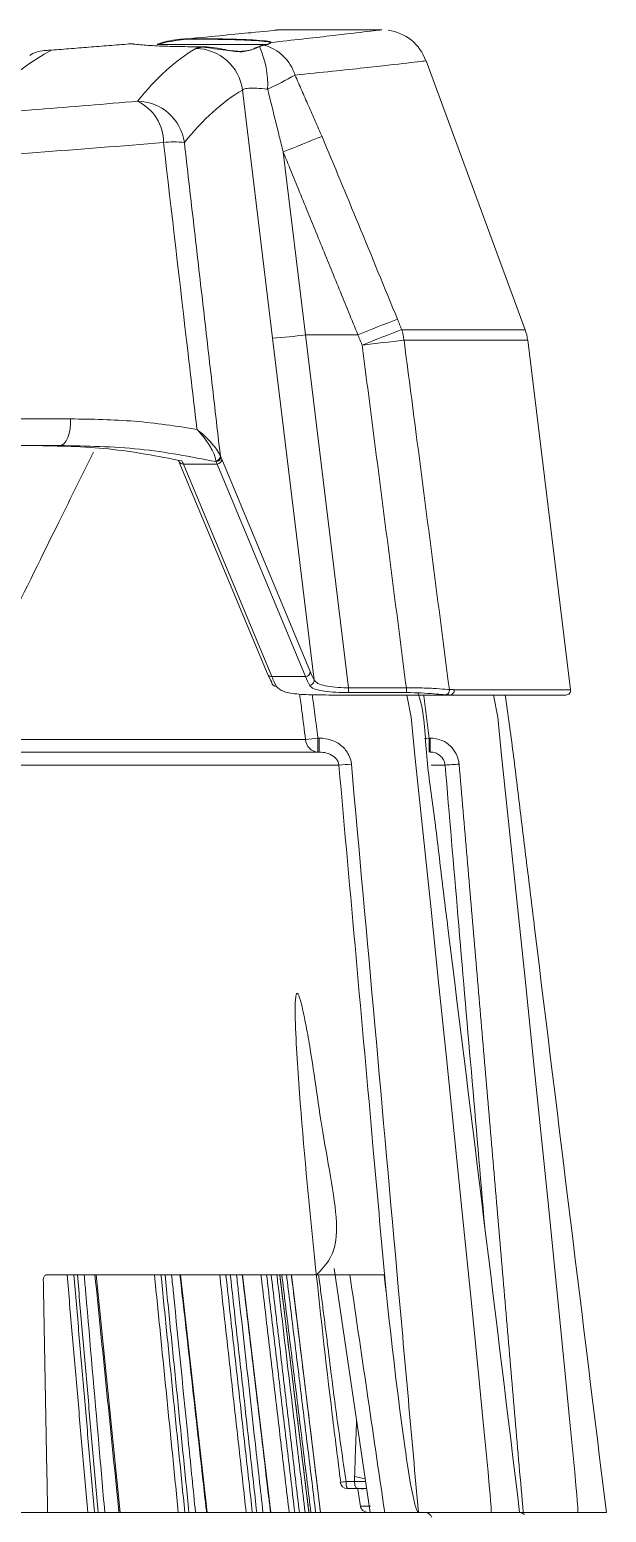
# Model space of a CAD drawing. Extents: x 2 to 136, y 1 to 99.
# Drawn here: x 58.461 to 59.675, y 96.263 to 99.383 of the extents above; entities that cross this region are included whole.
import ezdxf

# ---------------------------------------------------------------- set-up
doc = ezdxf.new("R2010")
doc.units = 0
doc.header["$MEASUREMENT"] = 0
doc.linetypes.add('SLD-Solid', pattern=[0])
doc.layers.add('OBJECT', color=7, linetype='CONTINUOUS')

msp = doc.modelspace()

# ---------------------------------------------------------------- linework, layer by layer
at = {"layer": 'OBJECT', "linetype": 'SLD-Solid', "lineweight": 15}
for p, q in [((59.2019, 99.3832), (58.9819, 99.3832)), ((58.6796, 99.3531), (58.6794, 99.3532)), ((58.6796, 99.3531), (58.6795, 99.3532)), ((58.9528, 99.3522), (58.7306, 99.3522)), ((58.7307, 99.3522), (58.962, 99.3522)), ((58.9639, 99.3531), (58.9638, 99.3531)), ((58.8259, 99.3475), (58.8259, 99.3475)), ((59.5043, 98.752), (59.296, 99.3181)), ((58.9729, 98.7339), (58.9094, 99.2564)), ((58.9951, 99.1259), (59.0419, 98.7412)), ((59.0603, 98.0147), (58.9729, 98.7339)), ((59.0419, 98.7412), (59.1322, 97.9983)), ((59.0419, 98.7412), (59.1524, 98.7412)), ((59.2446, 98.752), (59.5043, 98.752)), ((59.5097, 98.7297), (59.2494, 98.7297)), ((59.6, 97.9944), (59.5097, 98.7297)), ((55.8463, 98.5643), (58.5474, 98.5643)), ((58.5242, 98.5082), (55.8695, 98.5082)), ((58.4692, 98.5082), (58.3301, 98.5082)), ((58.7757, 98.4746), (58.9618, 98.0275)), ((58.8658, 98.4797), (59.052, 98.0326)), ((58.856, 98.4693), (58.7849, 98.4693)), ((58.7849, 98.4693), (58.9711, 98.0221)), ((59.0421, 98.0221), (58.856, 98.4693)), ((58.9711, 98.0221), (59.0421, 98.0221)), ((59.3459, 97.9832), (59.1251, 97.9832)), ((59.1322, 97.9883), (59.1322, 97.9983)), ((59.1322, 97.9983), (59.2543, 97.9983)), ((59.2543, 97.9883), (59.1322, 97.9883)), ((59.2543, 97.9883), (59.2543, 97.9983)), ((59.355, 97.9832), (59.3265, 97.9832)), ((59.5901, 97.9832), (59.3459, 97.9832)), ((59.3549, 97.9944), (59.6, 97.9944)), ((59.5195, 97.9832), (59.4671, 97.9832)), ((58.2971, 97.8895), (59.0422, 97.8895)), ((59.0683, 97.8927), (59.0711, 97.8927)), ((59.0683, 97.8927), (59.0683, 97.8632)), ((59.0711, 97.8632), (59.0711, 97.8927)), ((59.3021, 97.8927), (59.3046, 97.8927)), ((59.3021, 97.8927), (59.3021, 97.8632)), ((59.3046, 97.8927), (59.3046, 97.8632)), ((58.2564, 97.8632), (59.0711, 97.8632)), ((59.1123, 97.8358), (58.2712, 97.8358)), ((59.3358, 97.8358), (59.3062, 97.8358)), ((58.4979, 96.7632), (59.2076, 96.7632)), ((58.6517, 96.2632), (58.6011, 96.7632)), ((58.8351, 96.2632), (58.7791, 96.7632)), ((58.969, 96.2632), (58.9094, 96.7632)), ((59.0493, 96.2632), (58.9879, 96.7632)), ((59.0738, 96.2632), (59.0124, 96.7632)), ((59.1022, 96.776), (59.178, 96.2631)), ((59.1275, 96.3279), (59.1453, 96.3279)), ((59.1685, 96.3279), (59.1453, 96.3279)), ((59.1676, 96.334), (59.1455, 96.3389)), ((59.17, 96.3132), (59.1301, 96.3132)), ((58.4992, 96.2632), (58.1969, 96.2632)), ((58.4992, 96.2632), (59.2476, 96.2632)), ((59.1575, 96.2764), (59.179, 96.2764)), ((59.2476, 96.2632), (59.2797, 96.2632)), ((59.2797, 96.2632), (59.4328, 96.2632)), ((59.5002, 96.2632), (59.6153, 96.2632))]:
    msp.add_line(p, q, dxfattribs=at)
at = {"layer": 'OBJECT', "linetype": 'SLD-Solid', "lineweight": 15, "flags": 128}
for points in [[(58.6792, 99.3532), (58.6794, 99.3532), (58.6794, 99.3532)], [(58.9638, 99.3531), (58.9641, 99.3532), (58.9643, 99.3531)], [(58.9639, 99.3531), (58.9642, 99.3532), (58.9644, 99.3532)], [(58.5242, 98.5082), (58.5291, 98.5093), (58.5338, 98.5126), (58.538, 98.5179), (58.5417, 98.5251), (58.5446, 98.5337), (58.5465, 98.5434), (58.5475, 98.5537), (58.5474, 98.5643)], [(58.7757, 98.4746), (58.7753, 98.4756), (58.7751, 98.477)], [(59.2554, 97.9832), (59.2641, 97.9363), (59.2724, 97.856), (59.3058, 97.5378), (59.3223, 97.3787), (59.3388, 97.2196), (59.3714, 96.9014), (59.3929, 96.6892), (59.407, 96.5475), (59.4163, 96.453), (59.4223, 96.3899), (59.4262, 96.3478), (59.4288, 96.3197), (59.4304, 96.301), (59.4314, 96.2884), (59.4321, 96.2801), (59.4325, 96.2745), (59.4327, 96.2707), (59.4329, 96.2682), (59.4329, 96.2666), (59.433, 96.2654), (59.433, 96.2647), (59.433, 96.2642), (59.433, 96.2639), (59.4329, 96.2636), (59.4329, 96.2635), (59.4329, 96.2634), (59.4329, 96.2633), (59.4329, 96.2633), (59.4329, 96.2632), (59.4328, 96.2632), (59.4328, 96.2632), (59.4328, 96.2632), (59.4328, 96.2632), (59.4328, 96.2632)], [(59.4379, 97.9832), (59.4466, 97.9363), (59.4549, 97.856), (59.4882, 97.5378), (59.5048, 97.3787), (59.5212, 97.2196), (59.5539, 96.9014), (59.5754, 96.6892), (59.5895, 96.5475), (59.5987, 96.453), (59.6048, 96.3899), (59.6087, 96.3478), (59.6112, 96.3197), (59.6129, 96.301), (59.6139, 96.2884), (59.6146, 96.2801), (59.615, 96.2745), (59.6152, 96.2707), (59.6153, 96.2682), (59.6154, 96.2666), (59.6154, 96.2654), (59.6154, 96.2647), (59.6154, 96.2642), (59.6154, 96.2639), (59.6154, 96.2636), (59.6154, 96.2635), (59.6154, 96.2634), (59.6154, 96.2633), (59.6153, 96.2633), (59.6153, 96.2632), (59.6153, 96.2632), (59.6153, 96.2632), (59.6153, 96.2632), (59.6153, 96.2632), (59.6153, 96.2632)], [(59.2923, 97.8915), (59.297, 97.892), (59.3021, 97.8927)]]:
    msp.add_lwpolyline(points, dxfattribs=at)
at = {"layer": 'OBJECT', "linetype": 'SLD-Solid', "lineweight": 15}
for centre, radius, start, end in [((59.2039, 99.2861), 0.0967, 19.1804, 82.7447), ((58.7297, 99.3522), 0.000833, 355.0214, 99.4126), ((58.7299, 99.3523), 0.000841, 354.4319, 98.7727), ((58.9448, 99.3476), 0.000683, 74.4783, 138.0225), ((58.7643, 99.2666), 0.1982, 357.468, 24.3321), ((58.9292, 99.2593), 0.0952, 17.4609, 74.6528), ((58.9699, 99.3555), 0.001, 90.0045, 149.9274), ((58.8098, 99.2435), 0.1004, 7.3422, 89.3784), ((58.6304, 99.9657), 0.7818, 295.1279, 299.8861), ((58.6475, 99.1465), 0.0955, 359.6108, 64.5899), ((58.687, 99.1318), 0.101, 8.0048, 89.1329), ((58.765, 98.9699), 0.1773, 82.8777, 97.1223), ((60.314, 95.9549), 3.4344, 111.1139, 112.5836), ((60.4064, 95.6803), 3.3078, 110.7288, 112.2781), ((58.8698, 100.0351), 1.3053, 274.5282, 277.5724), ((60.4125, 95.6629), 3.3026, 110.7097, 112.2626), ((59.5822, 95.5457), 3.2013, 95.9667, 97.5543), ((59.1394, 98.7178), 0.1106, 6.19, 18.0447), ((59.4104, 98.7175), 0.1, 7, 20.2), ((58.784, 98.4783), 0.00909, 203.806, 275.749), ((58.8527, 98.4866), 0.0102, 274.7495, 0.6571), ((58.8534, 98.4845), 0.0102, 272.0663, 1.8106), ((58.8556, 98.4795), 0.0102, 272.0931, 1.2305), ((58.9702, 98.0312), 0.0091, 203.8146, 275.7458), ((58.9802, 98.0107), 0.00933, 185.5149, 273.462), ((59.0418, 98.0323), 0.0102, 272.0898, 1.2339), ((59.0501, 98.0141), 0.0102, 271.9023, 3.3779), ((59.3351, 97.9934), 0.00985, 275.1227, 8.1595), ((59.3453, 97.9928), 0.00967, 273.7211, 9.3464), ((59.5901, 97.9932), 0.01, 270, 7), ((58.9373, 98.8718), 0.9879, 276.0978, 277.6193), ((59.07, 97.8909), 0.0278, 182.833, 266.5145), ((59.0484, 98.8085), 0.9748, 273.7586, 275.3127), ((59.3068, 98.4511), 0.616, 272.6911, 275.4359), ((59.2093, 95.6719), 0.6611, 97.11, 98.1854), ((59.1301, 96.3282), 0.015, 187.3293, 270), ((59.1508, 96.3244), 0.0235, 171.3759, 208.4729), ((59.2929, 96.2479), 0.0154, 16.2875, 82.8344), ((59.4889, 96.2382), 0.025, 56.0461, 89.9986)]:
    msp.add_arc(centre, radius, start, end, dxfattribs=at)
for centre, major_axis, ratio, start_param, end_param in [((56.5245, 82.0062), (2.1689, 17.375), 0.120232, 0.085393, 0.139261), ((61.0858, 82.0062), (-2.1689, 17.375), 0.120232, 0.052189, 0.116637), ((61.1843, 82.0184), (-2.1692, 17.275), 0.120906, 0.052015, 0.116463), ((58.8189, 98.0082), (-0.0641, 0.4999), 0.123247, 5.870154, 5.906052), ((58.8998, 98.0094), (-0.064, 0.5099), 0.120906, 5.870767, 5.897816), ((58.8899, 98.0082), (-0.0641, 0.4999), 0.123247, 5.870154, 5.897203), ((58.9286, 98.482), (-0.0615, 0.4899), 0.120906, 2.729175, 2.855638), ((58.9385, 98.4832), (-0.0615, 0.4999), 0.118561, 2.729775, 2.856239), ((59.0095, 98.4832), (-0.0615, 0.4999), 0.118561, 2.729775, 2.838034), ((59.0194, 98.4844), (-0.0615, 0.4899), 0.120906, 2.729175, 2.837434)]:
    msp.add_ellipse(centre, major_axis=major_axis, ratio=ratio, start_param=start_param, end_param=end_param, dxfattribs=at)
for points, knots in [([(58.982, 99.3826), (58.983, 99.3827), (58.9858, 99.383), (58.9414, 99.3784), (58.8734, 99.3717), (58.8196, 99.3666), (58.7925, 99.3641)], [0, 0, 0, 0, 0.193663, 0.554285, 0.775899, 1, 1, 1, 1]), ([(58.9699, 99.3565), (59.0139, 99.3613), (59.1032, 99.3712), (59.1681, 99.379), (59.1956, 99.3824), (59.2045, 99.3834), (59.202, 99.3831), (59.2019, 99.3831)], [0, 0, 0, 0, 0.316606, 0.640767, 0.814976, 0.989185, 1, 1, 1, 1]), ([(58.8259, 99.3475), (58.8088, 99.3475), (58.7748, 99.3476), (58.7287, 99.3491), (58.6964, 99.3511), (58.6842, 99.3526), (58.6795, 99.3532)], [0, 0, 0, 0, 0.275398, 0.550788, 0.82642, 1, 1, 1, 1]), ([(58.7297, 99.3531), (58.744, 99.3571), (58.7636, 99.3627), (58.7864, 99.3638), (58.7925, 99.3641)], [0, 0, 0, 0, 0.729925, 1, 1, 1, 1]), ([(58.7927, 99.3631), (58.7764, 99.3614), (58.7541, 99.359), (58.7357, 99.3536), (58.7307, 99.3522)], [0, 0, 0, 0, 0.730795, 1, 1, 1, 1]), ([(58.7925, 99.3641), (58.8095, 99.3642), (58.8435, 99.3643), (58.8925, 99.3634), (58.933, 99.3619), (58.9607, 99.3597), (58.9695, 99.3577), (58.9698, 99.3566), (58.9699, 99.3565)], [0, 0, 0, 0, 0.192554, 0.385108, 0.577706, 0.770473, 0.963486, 1, 1, 1, 1]), ([(58.9689, 99.3555), (58.9672, 99.3564), (58.964, 99.3582), (58.9382, 99.3605), (58.9002, 99.3622), (58.8527, 99.3632), (58.8153, 99.3633), (58.7957, 99.3631), (58.7927, 99.3631)], [0, 0, 0, 0, 0.193231, 0.386467, 0.579539, 0.772364, 0.965005, 1, 1, 1, 1]), ([(58.9449, 99.3483), (58.9346, 99.3437), (58.9164, 99.3355), (58.8763, 99.34), (58.8467, 99.3471), (58.8287, 99.3474), (58.8259, 99.3475)], [0, 0, 0, 0, 0.353797, 0.623722, 0.940059, 1, 1, 1, 1]), ([(58.5073, 99.3402), (58.5071, 99.3402), (58.5033, 99.3402), (58.4888, 99.3394), (58.4723, 99.3367), (58.4626, 99.3294), (58.4615, 99.3287)], [0, 0, 0, 0, 0.009267, 0.238677, 0.920682, 1, 1, 1, 1]), ([(58.8258, 99.3465), (58.8424, 99.3444), (58.8734, 99.3406), (58.9118, 99.3344), (58.9332, 99.3427), (58.9421, 99.3465), (58.944, 99.3474)], [0, 0, 0, 0, 0.352536, 0.661543, 0.924398, 1, 1, 1, 1]), ([(59.2946, 99.3175), (59.2951, 99.3176), (59.2971, 99.3178), (59.2851, 99.3164), (59.2507, 99.3125), (59.1873, 99.3054), (59.1012, 99.2961), (59.047, 99.2906), (59.0199, 99.2878)], [0, 0, 0, 0, 0.04707, 0.214049, 0.381028, 0.686484, 0.843242, 1, 1, 1, 1]), ([(58.9624, 99.2579), (58.9602, 99.2581), (58.9502, 99.2594), (58.934, 99.2606), (58.9183, 99.2602), (58.9112, 99.2584), (58.9098, 99.2568), (58.9094, 99.2564)], [0, 0, 0, 0, 0.080942, 0.365196, 0.637408, 0.898731, 1, 1, 1, 1]), ([(55.7052, 99.2328), (55.7892, 99.2257), (55.9576, 99.2114), (56.2304, 99.1935), (56.5141, 99.1792), (56.8072, 99.1698), (57.1053, 99.1655), (57.4034, 99.1664), (57.6975, 99.1728), (57.9843, 99.184), (58.2458, 99.1985), (58.4816, 99.2151), (58.6195, 99.2269), (58.6885, 99.2328)], [0, 0, 0, 0, 0.094108, 0.188508, 0.282606, 0.376776, 0.471253, 0.56542, 0.658464, 0.751806, 0.844857, 0.922428, 1, 1, 1, 1]), ([(58.7431, 99.1459), (58.6552, 99.1387), (58.4793, 99.1244), (58.1944, 99.1065), (57.8982, 99.0923), (57.5924, 99.0831), (57.2816, 99.0789), (56.9707, 99.08), (56.664, 99.0866), (56.365, 99.098), (56.0962, 99.1126), (55.8572, 99.1288), (55.7195, 99.1402), (55.6507, 99.1459)], [0, 0, 0, 0, 0.094729, 0.189754, 0.284474, 0.379253, 0.474339, 0.569114, 0.662863, 0.756911, 0.850666, 0.925332, 1, 1, 1, 1]), ([(58.8135, 98.5423), (58.8073, 98.5957), (58.7838, 98.7969), (58.7603, 98.9981), (58.7431, 99.1459)], [0, 0, 0, 0, 0.265214, 1, 1, 1, 1]), ([(59.0768, 99.1587), (59.1024, 99.0972), (59.1557, 98.969), (59.2083, 98.8407), (59.2357, 98.774)], [0, 0, 0, 0, 0.480479, 1, 1, 1, 1]), ([(59.2494, 98.7297), (59.258, 98.6636), (59.2899, 98.4186), (59.3216, 98.1737), (59.3448, 97.9948)], [0, 0, 0, 0, 0.269854, 1, 1, 1, 1]), ([(58.5474, 98.5643), (58.5926, 98.5636), (58.6834, 98.5622), (58.77, 98.549), (58.8135, 98.5423)], [0, 0, 0, 0, 0.498142, 1, 1, 1, 1]), ([(58.8535, 98.4764), (58.8525, 98.4806), (58.85, 98.4911), (58.8379, 98.5125), (58.8248, 98.5297), (58.8168, 98.5387), (58.8144, 98.5414), (58.8136, 98.5422), (58.8135, 98.5423)], [0, 0, 0, 0, 0.246968, 0.616294, 0.888223, 0.963535, 0.996187, 1, 1, 1, 1]), ([(58.8135, 98.5423), (58.8136, 98.5422), (58.8145, 98.5415), (58.821, 98.5362), (58.8366, 98.5223), (58.8544, 98.5023), (58.8605, 98.4911), (58.8628, 98.4867)], [0, 0, 0, 0, 0.00401, 0.038978, 0.268225, 0.708727, 1, 1, 1, 1]), ([(58.4692, 98.5082), (58.5225, 98.5073), (58.6297, 98.5054), (58.731, 98.4858), (58.782, 98.4759)], [0, 0, 0, 0, 0.497109, 1, 1, 1, 1]), ([(58.8537, 98.4743), (58.8007, 98.4846), (58.694, 98.5053), (58.581, 98.5072), (58.5242, 98.5082)], [0, 0, 0, 0, 0.496567, 1, 1, 1, 1]), ([(58.5956, 98.4944), (58.5697, 98.4421), (58.5085, 98.3182), (58.409, 98.1166), (58.3344, 97.9653), (58.2971, 97.8895)], [0, 0, 0, 0, 0.267535, 0.633326, 1, 1, 1, 1]), ([(59.0603, 98.0147), (59.0624, 98.0122), (59.0666, 98.0071), (59.0828, 98.0024), (59.104, 97.9995), (59.1216, 97.9986), (59.131, 97.9984), (59.1322, 97.9983)], [0, 0, 0, 0, 0.245136, 0.4905, 0.730316, 0.965344, 1, 1, 1, 1]), ([(58.9808, 98.0014), (58.985, 97.9973), (58.9934, 97.9891), (59.0261, 97.9844), (59.0709, 97.9831), (59.1067, 97.9832), (59.1251, 97.9832)], [0, 0, 0, 0, 0.248571, 0.497385, 0.740827, 1, 1, 1, 1]), ([(59.0422, 97.8895), (59.0396, 97.9094), (59.0355, 97.9411), (59.0313, 97.9729), (59.0298, 97.9849)], [0, 0, 0, 0, 0.623754, 1, 1, 1, 1]), ([(59.1322, 97.9883), (59.1231, 97.9884), (59.1051, 97.9886), (59.081, 97.9908), (59.0623, 97.9948), (59.0533, 97.9996), (59.051, 98.003), (59.0505, 98.0039)], [0, 0, 0, 0, 0.226177, 0.452205, 0.682223, 0.919651, 1, 1, 1, 1]), ([(59.2543, 97.9983), (59.2657, 97.9983), (59.2886, 97.9983), (59.319, 97.9967), (59.3367, 97.9954), (59.3435, 97.9949), (59.3448, 97.9948)], [0, 0, 0, 0, 0.30705, 0.614016, 0.922363, 1, 1, 1, 1]), ([(59.3359, 97.9836), (59.3305, 97.9841), (59.3195, 97.9851), (59.2932, 97.9873), (59.2703, 97.9882), (59.2571, 97.9883), (59.2543, 97.9883)], [0, 0, 0, 0, 0.304819, 0.609529, 0.915797, 1, 1, 1, 1]), ([(59.4928, 96.2632), (59.4428, 96.6732), (59.3878, 97.1242), (59.3265, 97.6159), (59.3124, 97.7391), (59.2936, 97.8611), (59.2928, 97.9464), (59.2792, 97.9863), (59.2789, 97.9871)], [0, 0, 0, 0, 0.713222, 0.784544, 0.855866, 0.927188, 0.998448, 1, 1, 1, 1]), ([(59.3196, 97.9832), (59.319, 97.9832), (59.3176, 97.9832), (59.3165, 97.9832), (59.3163, 97.9832), (59.3168, 97.9832), (59.317, 97.9832)], [0, 0, 0, 0, 0.230029, 0.523692, 0.814759, 1, 1, 1, 1]), ([(59.3729, 97.9832), (59.3716, 97.9832), (59.3683, 97.9832), (59.3618, 97.9832), (59.357, 97.9832), (59.355, 97.9832)], [0, 0, 0, 0, 0.278411, 0.696747, 1, 1, 1, 1]), ([(59.6753, 96.2632), (59.6249, 96.6731), (59.5695, 97.124), (59.5092, 97.616), (59.494, 97.7389), (59.4795, 97.8615), (59.4681, 97.9428), (59.4624, 97.9832)], [0, 0, 0, 0, 0.71491, 0.786401, 0.857892, 0.929384, 1, 1, 1, 1]), ([(59.1386, 97.8379), (59.1386, 97.8381), (59.138, 97.8449), (59.1336, 97.8593), (59.1188, 97.8775), (59.0967, 97.8903), (59.0796, 97.8919), (59.0711, 97.8927)], [0, 0, 0, 0, 0.005177, 0.217909, 0.46291, 0.731848, 1, 1, 1, 1]), ([(59.3652, 97.8379), (59.3649, 97.8403), (59.3638, 97.8494), (59.3575, 97.8646), (59.3438, 97.8801), (59.3254, 97.8906), (59.3116, 97.892), (59.3046, 97.8927)], [0, 0, 0, 0, 0.081788, 0.307581, 0.536949, 0.768514, 1, 1, 1, 1]), ([(59.0711, 97.8632), (59.0763, 97.8628), (59.0864, 97.8621), (59.0987, 97.8565), (59.1057, 97.8503), (59.1096, 97.8448), (59.1116, 97.8403), (59.1121, 97.8368), (59.1123, 97.8358)], [0, 0, 0, 0, 0.295538, 0.575717, 0.740309, 0.809194, 0.945638, 1, 1, 1, 1]), ([(59.3046, 97.8632), (59.3082, 97.8629), (59.3153, 97.8622), (59.3247, 97.8569), (59.3318, 97.8492), (59.335, 97.8416), (59.3356, 97.837), (59.3358, 97.8358)], [0, 0, 0, 0, 0.236417, 0.470098, 0.698088, 0.919921, 1, 1, 1, 1]), ([(59.2115, 96.7276), (59.2097, 96.7475), (59.2008, 96.8471), (59.1678, 97.2165), (59.1364, 97.566), (59.1123, 97.8358)], [0, 0, 0, 0, 0.053919, 0.269596, 1, 1, 1, 1]), ([(59.1386, 97.8379), (59.1716, 97.471), (59.2187, 96.9461), (59.2656, 96.4212), (59.2797, 96.2632)], [0, 0, 0, 0, 0.699038, 1, 1, 1, 1]), ([(59.4192, 96.8627), (59.4005, 97.0813), (59.3726, 97.4056), (59.3448, 97.73), (59.3358, 97.8358)], [0, 0, 0, 0, 0.673818, 1, 1, 1, 1]), ([(59.1161, 96.3264), (59.1101, 96.3739), (59.0899, 96.534), (59.0594, 96.8073), (59.0351, 97.0612), (59.0235, 97.2293), (59.0202, 97.2963), (59.0202, 97.3376), (59.0219, 97.351), (59.0231, 97.3545), (59.0243, 97.3555), (59.0257, 97.3548), (59.0275, 97.3517), (59.0297, 97.3461), (59.0352, 97.3271), (59.0423, 97.2925), (59.0597, 97.1964), (59.0761, 97.0576), (59.1255, 96.8237), (59.0855, 96.7835), (59.0653, 96.7632)], [0, 0, 0, 0, 0.080935, 0.272576, 0.464907, 0.513041, 0.56145, 0.581503, 0.587246, 0.590309, 0.592526, 0.595041, 0.597535, 0.602679, 0.6078, 0.635358, 0.663706, 0.774694, 0.886358, 1, 1, 1, 1]), ([(58.4901, 96.7535), (58.4902, 96.7546), (58.4903, 96.7569), (58.4917, 96.7598), (58.4938, 96.762), (58.496, 96.7631), (58.4974, 96.7631), (58.4979, 96.7632)], [0, 0, 0, 0, 0.219744, 0.439446, 0.659967, 0.880756, 1, 1, 1, 1]), ([(58.5761, 96.7632), (58.5772, 96.7502), (58.5875, 96.6314), (58.602, 96.4647), (58.6153, 96.311), (58.6195, 96.2632)], [0, 0, 0, 0, 0.077897, 0.713096, 1, 1, 1, 1]), ([(58.6494, 96.2632), (58.6484, 96.2732), (58.6315, 96.4399), (58.6147, 96.6066), (58.5988, 96.7632)], [0, 0, 0, 0, 0.060204, 1, 1, 1, 1]), ([(58.7602, 96.7632), (58.7615, 96.7502), (58.7735, 96.6314), (58.7902, 96.4647), (58.8057, 96.311), (58.8105, 96.2632)], [0, 0, 0, 0, 0.077897, 0.713096, 1, 1, 1, 1]), ([(58.8338, 96.2632), (58.8327, 96.2732), (58.814, 96.4399), (58.7954, 96.6066), (58.7778, 96.7632)], [0, 0, 0, 0, 0.060204, 1, 1, 1, 1]), ([(58.8968, 96.7632), (58.8982, 96.7502), (58.9115, 96.6314), (58.93, 96.4647), (58.9471, 96.311), (58.9525, 96.2632)], [0, 0, 0, 0, 0.077897, 0.713096, 1, 1, 1, 1]), ([(58.9684, 96.2632), (58.9672, 96.2732), (58.9474, 96.4399), (58.9275, 96.6066), (58.9088, 96.7632)], [0, 0, 0, 0, 0.060204, 1, 1, 1, 1]), ([(58.9817, 96.7632), (58.9832, 96.7502), (58.9973, 96.6314), (59.0171, 96.4647), (59.0354, 96.311), (59.0411, 96.2632)], [0, 0, 0, 0, 0.077897, 0.713096, 1, 1, 1, 1]), ([(59.0492, 96.2632), (59.0479, 96.2732), (59.0275, 96.4399), (59.007, 96.6066), (58.9878, 96.7632)], [0, 0, 0, 0, 0.060204, 1, 1, 1, 1]), ([(59.0123, 96.7632), (59.0139, 96.7502), (59.0285, 96.6314), (59.0489, 96.4647), (59.0678, 96.311), (59.0736, 96.2632)], [0, 0, 0, 0, 0.077897, 0.713096, 1, 1, 1, 1]), ([(59.1353, 96.7632), (59.1473, 96.6823), (59.1718, 96.5156), (59.1962, 96.3489), (59.2087, 96.2632)], [0, 0, 0, 0, 0.485511, 1, 1, 1, 1]), ([(59.2797, 96.2632), (59.2796, 96.2632), (59.2792, 96.2633), (59.2784, 96.2638), (59.2766, 96.2662), (59.2726, 96.2773), (59.2625, 96.3226), (59.2397, 96.475), (59.2236, 96.6189), (59.2115, 96.7276)], [0, 0, 0, 0, 0.000975, 0.002308, 0.005825, 0.020094, 0.076658, 0.30233, 1, 1, 1, 1]), ([(59.0891, 96.6115), (59.0949, 96.5645), (59.1066, 96.47), (59.1205, 96.3755), (59.1275, 96.3279)], [0, 0, 0, 0, 0.496841, 1, 1, 1, 1]), ([(59.1455, 96.3389), (59.1459, 96.3529), (59.1473, 96.3919), (59.1486, 96.431), (59.1495, 96.456)], [0, 0, 0, 0, 0.358624, 1, 1, 1, 1]), ([(59.17, 96.3132), (59.1625, 96.3127), (59.154, 96.3122), (59.1487, 96.3149), (59.1473, 96.3162), (59.1467, 96.3174), (59.146, 96.3198), (59.1454, 96.3229), (59.1453, 96.3262), (59.1453, 96.3279)], [0, 0, 0, 0, 0.534132, 0.614456, 0.629826, 0.744516, 0.748556, 0.874992, 1, 1, 1, 1]), ([(59.1744, 96.2632), (59.1723, 96.2634), (59.1681, 96.2638), (59.1626, 96.267), (59.1588, 96.2714), (59.1579, 96.2748), (59.1575, 96.2764)], [0, 0, 0, 0, 0.271987, 0.544501, 0.799134, 1, 1, 1, 1]), ([(59.4328, 96.2632), (59.439, 96.2632), (59.452, 96.2632), (59.4698, 96.2632), (59.4837, 96.2632), (59.4916, 96.2632), (59.4925, 96.2632), (59.4928, 96.2632)], [0, 0, 0, 0, 0.19834, 0.412973, 0.627088, 0.843128, 1, 1, 1, 1]), ([(59.6153, 96.2632), (59.6215, 96.2632), (59.6345, 96.2632), (59.6522, 96.2632), (59.6662, 96.2632), (59.6741, 96.2632), (59.6749, 96.2632), (59.6753, 96.2632)], [0, 0, 0, 0, 0.19834, 0.412972, 0.627088, 0.843128, 1, 1, 1, 1])]:
    msp.add_open_spline(points, degree=3, knots=knots, dxfattribs=at)
for points in [[(58.6758, 99.3537), (58.5073, 99.3402)], [(58.6758, 99.3537), (58.6692, 99.3532)], [(58.6792, 99.3532), (58.6758, 99.3537)], [(58.6792, 99.3532), (58.6795, 99.3532)], [(58.7306, 99.3522), (58.7307, 99.3522)], [(58.9543, 99.351), (58.9449, 99.3483)], [(58.9643, 99.3531), (58.9543, 99.351)], [(58.9643, 99.3531), (58.9644, 99.3532)], [(58.9699, 99.3565), (58.9644, 99.3532)], [(58.8109, 99.344), (58.8259, 99.3475)], [(59.0199, 99.2878), (59.0768, 99.1587)], [(58.9951, 99.1259), (58.9624, 99.2579)], [(58.787, 99.1459), (58.8628, 98.4867)], [(59.1524, 98.7412), (58.9951, 99.1259)], [(59.2357, 98.774), (59.2446, 98.752)], [(59.1613, 98.7193), (59.1524, 98.7412)], [(59.2543, 97.9983), (59.1613, 98.7193)], [(58.8537, 98.4743), (58.8535, 98.4764)], [(58.8628, 98.4867), (58.8636, 98.4849)], [(59.0563, 97.9839), (59.0683, 97.8927)], [(59.2911, 97.9832), (59.3021, 97.8927)], [(59.3459, 97.9832), (59.3359, 97.9836)], [(59.3448, 97.9948), (59.3549, 97.9944)], [(59.3652, 97.8379), (59.5002, 96.2632)], [(58.5836, 96.2632), (58.5402, 96.7632)], [(58.5544, 96.7632), (58.5977, 96.2632)], [(58.6053, 96.2632), (58.5619, 96.7632)], [(58.7743, 96.2632), (58.7241, 96.7632)], [(58.7378, 96.7632), (58.7881, 96.2632)], [(58.7967, 96.2632), (58.7464, 96.7632)], [(58.9171, 96.2632), (58.8614, 96.7632)], [(58.8744, 96.7632), (58.9301, 96.2632)], [(58.9394, 96.2632), (58.8837, 96.7632)], [(59.0076, 96.2632), (58.9482, 96.7632)], [(58.9601, 96.7632), (59.0194, 96.2632)], [(59.0292, 96.2632), (58.9698, 96.7632)], [(58.9921, 96.7632), (59.0534, 96.2632)], [(59.0634, 96.2632), (59.002, 96.7632)], [(59.0697, 96.7632), (59.0891, 96.6115)], [(59.2115, 96.7276), (59.2076, 96.7632)], [(58.4992, 96.2632), (58.4901, 96.7535)], [(59.1453, 96.3279), (59.1455, 96.3389)], [(59.152, 96.3132), (59.1575, 96.2764)], [(59.5002, 96.2632), (59.4928, 96.2632)]]:
    msp.add_open_spline(points, degree=1, dxfattribs=at)

doc.saveas('drawing.dxf')
